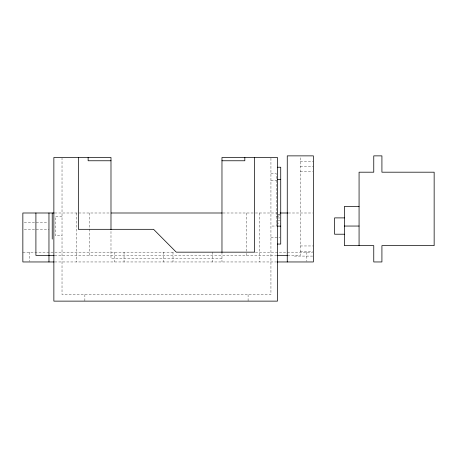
<?xml version="1.0" encoding="UTF-8"?>
<svg xmlns="http://www.w3.org/2000/svg" width="457" height="457" viewBox="0 0 457 457"><rect width="100%" height="100%" fill="white"/><g stroke="black" fill="none" stroke-linecap="round" stroke-linejoin="round"><path stroke-width="0.34" stroke-dasharray="2.29 1.71" d="M300.312 161.744L313.371 161.744M300.312 166.314L313.371 166.314M300.312 171.541L312.685 171.541M270.938 173.826L276.485 173.826L276.485 226.049L270.938 226.049M270.938 180.349L276.485 180.349M54.743 212.996L110.423 212.996M222.953 212.996L254.698 212.996M255.389 212.996L279.353 212.996M288.356 212.996L312.685 212.996M277.902 214.624L280.729 214.624M277.902 215.018L280.729 215.018M276.485 216.155L280.021 216.155M62.021 216.275L55.491 216.275L55.491 235.829L62.021 235.829M277.902 217.972L280.729 217.972M277.902 220.337L280.729 220.337M24.261 222.788L48.259 222.788M276.485 223.096L280.729 223.096M24.261 229.317L48.962 229.317M270.938 237.474L280.027 237.474M300.312 245.963L313.371 245.963M300.312 251.516L312.685 251.516M22.85 252.167L174.523 252.167M255.389 252.167L312.719 252.167M54.657 255.429L276.588 255.429M287.653 255.429L300.312 255.429L300.312 156.574M312.674 256.086L293.788 256.086L293.788 255.429M221.971 258.696L110.988 258.696L110.988 230.191M54.674 261.958L276.554 261.958M306.841 252.167L306.841 261.261M270.938 158.213L270.938 294.599L62.021 294.599L62.021 158.213M259.513 212.996L259.513 261.958M248.088 294.599L248.088 301.129M246.454 212.996L246.454 252.601M246.454 253.309L246.454 255.429M221.971 252.167L221.971 261.958M212.179 252.167L212.179 261.958M173.009 252.167L173.009 261.958M163.212 252.167L163.212 261.958M124.041 252.167L124.041 261.958M114.25 252.167L114.25 261.958M89.766 212.996L89.766 255.429M84.871 294.599L84.871 301.129M76.713 212.996L76.713 261.958M29.379 252.167L29.379 261.261"/><path stroke-width="0.69" d="M110.988 160.767L88.138 160.767L88.138 157.499M221.971 160.767L244.821 160.767L244.821 157.499M277.462 167.239L280.729 167.239L280.729 244.061L277.462 244.061M277.462 179.578L280.729 179.578M359.071 206.467L344.384 206.467L344.384 245.638L373.763 245.638L373.763 261.958L381.921 261.958L381.921 245.638L434.15 245.638L434.15 172.192L381.921 172.192L381.921 155.871L373.763 155.871L373.763 172.192L359.071 172.192L359.071 245.638M54.2 212.996L22.85 212.996L22.85 261.958L54.103 261.958M111.137 212.996L222.239 212.996M280.061 212.996L287.859 212.996M344.384 217.892L334.587 217.892L334.587 234.213L344.384 234.213M344.384 226.049L359.071 226.049M277.462 226.129L280.729 226.129M54.2 255.429L35.909 255.429L35.909 212.996M277.096 255.429L287.653 255.429M277.171 261.958L313.371 261.958L313.371 155.871L287.259 155.871L287.259 261.958M254.612 157.499L254.612 252.167L176.271 252.167L153.569 229.317L78.341 229.317L78.341 157.499M221.971 252.31L221.971 157.499L277.462 157.499L277.462 301.129L53.863 301.129L53.863 157.499L110.988 157.499L110.988 229.603M52.229 212.996L52.229 239.108M48.962 212.996L48.962 261.958"/></g></svg>
